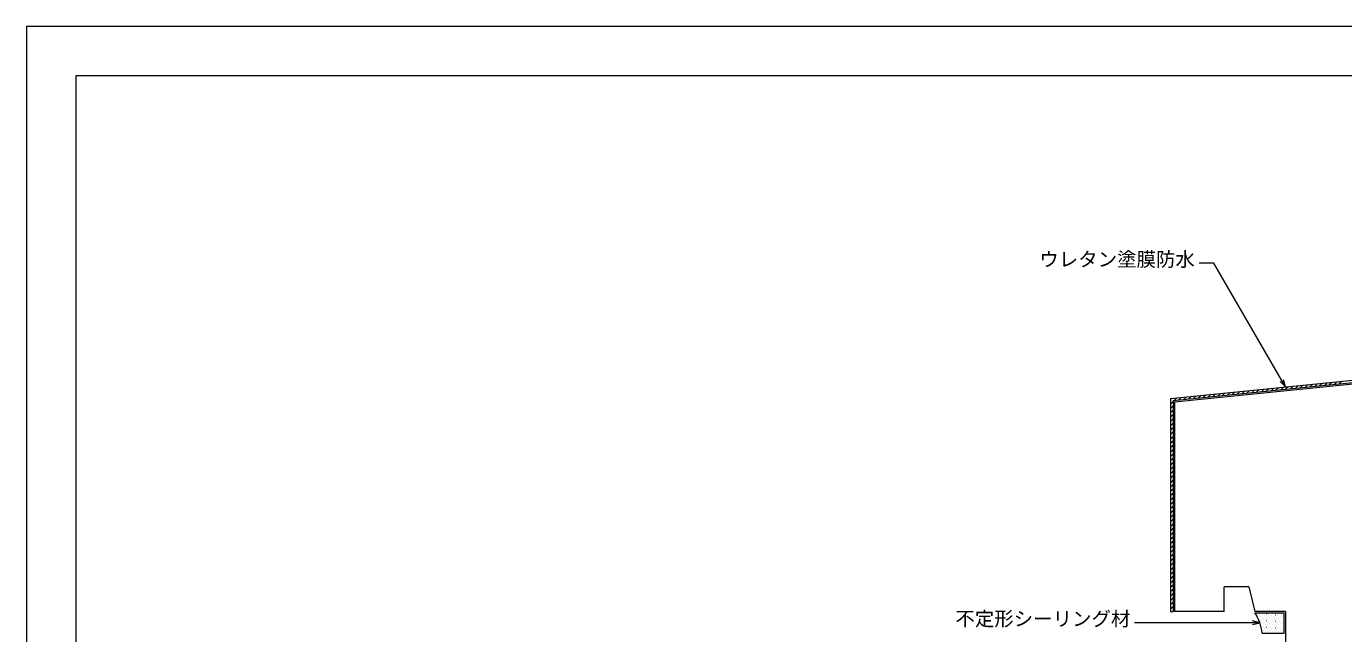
# Model space of a CAD drawing. Units: millimetres, scale not verified. Extents: x -840 to 840, y -594 to 594.
# Drawn here: x -840 to 226, y 102 to 594 of the extents above; entities that cross this region are included whole.
import ezdxf
from ezdxf.enums import TextEntityAlignment as Align

# ---------------------------------------------------------------- set-up
doc = ezdxf.new("R2010")
doc.units = ezdxf.units.MM
doc.header["$LTSCALE"] = 2
for name, color, linetype, lineweight in [('0-0_輪郭線', 2, 'Continuous', 9), ('0-1_図面枠', 7, 'Continuous', 9), ('0-2_文字', 5, 'Continuous', 9), ('0-7_寸法線', 7, 'Continuous', 9), ('0-8_躯体', 7, 'Continuous', 9), ('0-9_塗膜(N-300)', 2, 'Continuous', 9), ('0-F_シーリング(IBｼﾘｺｰﾝ)', 7, 'Continuous', 9)]:
    doc.layers.add(name, color=color, linetype=linetype, lineweight=lineweight)
doc.styles.add('ＭＳ ゴシック', font='')
doc.styles.get('ＭＳ ゴシック').set_extended_font_data('MS Gothic')

msp = doc.modelspace()

# ---------------------------------------------------------------- linework, layer by layer
at = {"layer": '0-0_輪郭線'}
msp.add_lwpolyline([(800, 554), (-800, 554), (-800, -554), (800, -554)], close=True, dxfattribs=at)
at = {"layer": '0-1_図面枠'}
msp.add_lwpolyline([(840, -594), (840, 594), (-840, 594), (-840, -594)], close=True, dxfattribs=at)
at = {"layer": '0-7_寸法線'}
msp.add_line((158.525, 111.118), (57.095, 111.118), dxfattribs=at)
for points in [[(179.253, 302.068), (121.453, 402.182), (109.453, 402.182)], [(175.01, 306.311), (179.253, 302.068), (177.7, 307.863)], [(152.729, 109.565), (158.525, 111.118), (152.729, 112.671)]]:
    msp.add_lwpolyline(points, dxfattribs=at)
at = {"layer": '0-8_躯体'}
for p, q in [((89.365, 290.064), (359.365, 317.064)), ((89.365, 290.064), (89.365, 120.064)), ((129.655, 120.064), (129.655, 140.064)), ((149.655, 140.064), (129.655, 140.064)), ((149.655, 140.064), (154.655, 120.064)), ((129.655, 120.064), (89.365, 120.064)), ((179.365, 120.064), (154.655, 120.064)), ((179.365, 120.064), (179.365, -312.936))]:
    msp.add_line(p, q, dxfattribs=at)
at = {"layer": '0-9_塗膜(N-300)'}
for p, q in [((86.365, 292.779), (359.215, 320.064)), ((88.365, 290.969), (359.315, 318.064)), ((144.13, 296.546), (146.363, 298.779)), ((148.058, 296.938), (150.291, 299.172)), ((151.987, 297.331), (154.22, 299.565)), ((155.915, 297.724), (158.148, 299.957)), ((159.843, 298.117), (162.077, 300.35)), ((163.772, 298.51), (166.005, 300.743)), ((167.7, 298.903), (169.933, 301.136)), ((171.628, 299.295), (173.862, 301.529)), ((175.557, 299.688), (177.79, 301.922)), ((179.485, 300.081), (181.718, 302.314)), ((183.414, 300.474), (185.647, 302.707)), ((187.342, 300.867), (189.575, 303.1)), ((191.27, 301.26), (193.504, 303.493)), ((195.199, 301.653), (197.432, 303.886)), ((199.127, 302.045), (201.36, 304.279)), ((203.055, 302.438), (205.289, 304.671)), ((206.984, 302.831), (209.217, 305.064)), ((210.912, 303.224), (213.145, 305.457)), ((214.84, 303.617), (217.074, 305.85)), ((218.769, 304.01), (221.002, 306.243)), ((222.697, 304.402), (224.931, 306.636)), ((86.365, 291.814), (87.438, 292.886)), ((86.365, 288.278), (88.365, 290.278)), ((88.365, 290.969), (88.365, 120.064)), ((89.133, 291.046), (91.366, 293.279)), ((93.061, 291.439), (95.294, 293.672)), ((96.989, 291.832), (99.223, 294.065)), ((100.918, 292.224), (103.151, 294.458)), ((104.846, 292.617), (107.079, 294.851)), ((108.774, 293.01), (111.008, 295.243)), ((112.703, 293.403), (114.936, 295.636)), ((116.631, 293.796), (118.865, 296.029)), ((120.56, 294.189), (122.793, 296.422)), ((124.488, 294.581), (126.721, 296.815)), ((128.416, 294.974), (130.65, 297.208)), ((132.345, 295.367), (134.578, 297.6)), ((136.273, 295.76), (138.506, 297.993)), ((140.201, 296.153), (142.435, 298.386)), ((86.365, 284.743), (88.365, 286.743)), ((86.365, 281.207), (88.365, 283.207)), ((86.365, 277.672), (88.365, 279.672)), ((86.365, 274.136), (88.365, 276.136)), ((86.365, 270.6), (88.365, 272.6)), ((86.365, 267.065), (88.365, 269.065)), ((86.365, 263.529), (88.365, 265.529)), ((86.365, 259.994), (88.365, 261.994)), ((86.365, 256.458), (88.365, 258.458)), ((86.365, 252.923), (88.365, 254.923)), ((86.365, 249.387), (88.365, 251.387)), ((86.365, 245.852), (88.365, 247.852)), ((86.365, 242.316), (88.365, 244.316)), ((86.365, 238.781), (88.365, 240.781)), ((86.365, 235.245), (88.365, 237.245)), ((86.365, 231.71), (88.365, 233.71)), ((86.365, 228.174), (88.365, 230.174)), ((86.365, 224.638), (88.365, 226.638)), ((86.365, 221.103), (88.365, 223.103)), ((86.365, 217.567), (88.365, 219.567)), ((86.365, 214.032), (88.365, 216.032)), ((86.365, 210.496), (88.365, 212.496)), ((86.365, 206.961), (88.365, 208.961)), ((86.365, 203.425), (88.365, 205.425)), ((86.365, 199.89), (88.365, 201.89)), ((86.365, 196.354), (88.365, 198.354)), ((86.365, 192.819), (88.365, 194.819)), ((86.365, 189.283), (88.365, 191.283)), ((86.365, 185.748), (88.365, 187.748)), ((86.365, 182.212), (88.365, 184.212)), ((86.365, 178.677), (88.365, 180.677)), ((86.365, 175.141), (88.365, 177.141)), ((86.365, 171.605), (88.365, 173.605)), ((86.365, 168.07), (88.365, 170.07)), ((86.365, 164.534), (88.365, 166.534)), ((86.365, 160.999), (88.365, 162.999)), ((86.365, 157.463), (88.365, 159.463)), ((86.365, 153.928), (88.365, 155.928)), ((86.365, 150.392), (88.365, 152.392)), ((86.365, 146.857), (88.365, 148.857)), ((86.365, 143.321), (88.365, 145.321)), ((86.365, 139.786), (88.365, 141.786)), ((86.365, 136.25), (88.365, 138.25)), ((86.365, 132.715), (88.365, 134.715)), ((86.365, 129.179), (88.365, 131.179)), ((86.365, 125.644), (88.365, 127.644)), ((86.365, 122.108), (88.365, 124.108)), ((87.856, 120.064), (88.365, 120.572))]:
    msp.add_line(p, q, dxfattribs=at)
msp.add_lwpolyline([(86.365, 292.779), (86.365, 120.064), (88.365, 120.064)], dxfattribs=at)
at = {"layer": '0-F_シーリング(IBｼﾘｺｰﾝ)'}
for p, q in [((154.655, 119.064), (178.365, 119.064)), ((156.534, 118.847), (156.554, 118.847)), ((158.523, 118.185), (158.543, 118.185)), ((160.512, 117.522), (160.532, 117.522)), ((161.838, 118.847), (161.858, 118.847)), ((163.826, 118.185), (163.846, 118.185)), ((165.815, 117.522), (165.835, 117.522)), ((167.141, 118.847), (167.161, 118.847)), ((169.13, 118.185), (169.15, 118.185)), ((171.119, 117.522), (171.139, 117.522)), ((172.444, 118.847), (172.464, 118.847)), ((174.433, 118.185), (174.453, 118.185)), ((176.422, 117.522), (176.442, 117.522)), ((177.748, 118.847), (177.768, 118.847)), ((178.365, 102.735), (178.365, 119.064)), ((157.197, 116.859), (157.217, 116.859)), ((157.86, 114.87), (157.88, 114.87)), ((158.523, 112.881), (158.543, 112.881)), ((159.186, 116.196), (159.206, 116.196)), ((159.186, 110.892), (159.206, 110.892)), ((159.849, 114.207), (159.869, 114.207)), ((159.849, 108.904), (159.869, 108.904)), ((160.512, 112.218), (160.532, 112.218)), ((160.512, 106.915), (160.532, 106.915)), ((161.175, 115.533), (161.195, 115.533)), ((161.175, 110.23), (161.195, 110.23)), ((161.838, 113.544), (161.858, 113.544)), ((161.838, 108.241), (161.858, 108.241)), ((162.501, 116.859), (162.521, 116.859)), ((162.501, 111.555), (162.521, 111.555)), ((163.164, 114.87), (163.184, 114.87)), ((163.164, 109.567), (163.184, 109.567)), ((163.826, 112.881), (163.846, 112.881)), ((163.826, 107.578), (163.846, 107.578)), ((164.489, 116.196), (164.509, 116.196)), ((164.489, 110.892), (164.509, 110.892)), ((165.152, 114.207), (165.172, 114.207)), ((165.152, 108.904), (165.172, 108.904)), ((165.815, 112.218), (165.835, 112.218)), ((165.815, 106.915), (165.835, 106.915)), ((166.478, 115.533), (166.498, 115.533)), ((166.478, 110.23), (166.498, 110.23)), ((167.141, 113.544), (167.161, 113.544)), ((167.141, 108.241), (167.161, 108.241)), ((167.804, 116.859), (167.824, 116.859)), ((167.804, 111.555), (167.824, 111.555)), ((168.467, 114.87), (168.487, 114.87)), ((168.467, 109.567), (168.487, 109.567)), ((169.13, 112.881), (169.15, 112.881)), ((169.13, 107.578), (169.15, 107.578)), ((169.793, 116.196), (169.813, 116.196)), ((169.793, 110.892), (169.813, 110.892)), ((170.456, 114.207), (170.476, 114.207)), ((170.456, 108.904), (170.476, 108.904)), ((171.119, 112.218), (171.139, 112.218)), ((171.119, 106.915), (171.139, 106.915)), ((171.781, 115.533), (171.801, 115.533)), ((171.781, 110.23), (171.801, 110.23)), ((172.444, 113.544), (172.464, 113.544)), ((172.444, 108.241), (172.464, 108.241)), ((173.107, 116.859), (173.127, 116.859)), ((173.107, 111.555), (173.127, 111.555)), ((173.77, 114.87), (173.79, 114.87)), ((173.77, 109.567), (173.79, 109.567)), ((174.433, 112.881), (174.453, 112.881)), ((174.433, 107.578), (174.453, 107.578)), ((175.096, 116.196), (175.116, 116.196)), ((175.096, 110.892), (175.116, 110.892)), ((175.759, 114.207), (175.779, 114.207)), ((175.759, 108.904), (175.779, 108.904)), ((176.422, 112.218), (176.442, 112.218)), ((176.422, 106.915), (176.442, 106.915)), ((177.085, 115.533), (177.105, 115.533)), ((177.085, 110.23), (177.105, 110.23)), ((177.748, 113.544), (177.768, 113.544)), ((177.748, 108.241), (177.768, 108.241)), ((160.531, 102.735), (178.365, 102.735)), ((161.175, 104.926), (161.195, 104.926)), ((161.838, 102.938), (161.858, 102.938)), ((162.501, 106.252), (162.521, 106.252)), ((163.164, 104.263), (163.184, 104.263)), ((164.489, 105.589), (164.509, 105.589)), ((165.152, 103.6), (165.172, 103.6)), ((166.478, 104.926), (166.498, 104.926)), ((167.141, 102.938), (167.161, 102.938)), ((167.804, 106.252), (167.824, 106.252)), ((168.467, 104.263), (168.487, 104.263)), ((169.793, 105.589), (169.813, 105.589)), ((170.456, 103.6), (170.476, 103.6)), ((171.781, 104.926), (171.801, 104.926)), ((172.444, 102.938), (172.464, 102.938)), ((173.107, 106.252), (173.127, 106.252)), ((173.77, 104.263), (173.79, 104.263)), ((175.096, 105.589), (175.116, 105.589)), ((175.759, 103.6), (175.779, 103.6)), ((177.085, 104.926), (177.105, 104.926)), ((177.748, 102.938), (177.768, 102.938))]:
    msp.add_line(p, q, dxfattribs=at)
msp.add_arc((120.779, 97.65), 40.076, 7.28947, 32.29854, dxfattribs=at)

# ---------------------------------------------------------------- texts
at = {"layer": '0-2_文字', "color": 7, "style": 'ＭＳ ゴシック'}
for s, p in [('ウレタン塗膜防水', (-19.935, 396.123)), ('不定形シーリング材', (-87.899, 105.059))]:
    msp.add_text(s, height=11.54, dxfattribs=at).set_placement(p, align=Align.BOTTOM_LEFT)

doc.saveas('drawing.dxf')
